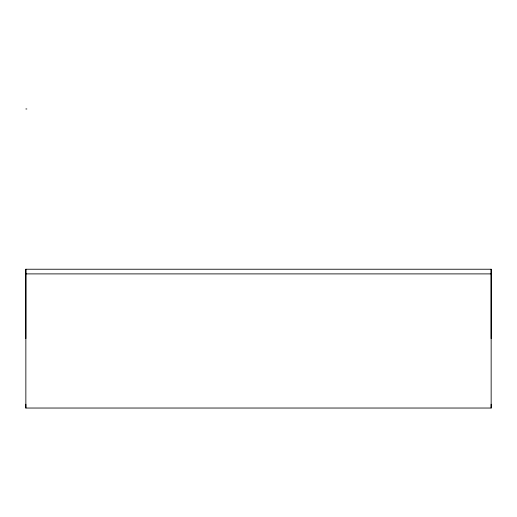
<?xml version="1.0" encoding="UTF-8"?>
<svg xmlns="http://www.w3.org/2000/svg" width="517" height="517" viewBox="0 0 517 517"><rect width="100%" height="100%" fill="white"/><g stroke="black" fill="none" stroke-linecap="round" stroke-linejoin="round"><path stroke-width="0.78" d="M25.863 404.223L25.856 408.036L491.15 408.036L491.15 404.223M25.856 338.59L25.856 269.234L491.15 269.234L491.15 408.036M491.144 338.59L491.15 269.234M25.85 108.964L26.845 108.964M25.856 273.894L491.15 273.894M25.856 269.234L25.856 408.036"/></g></svg>
